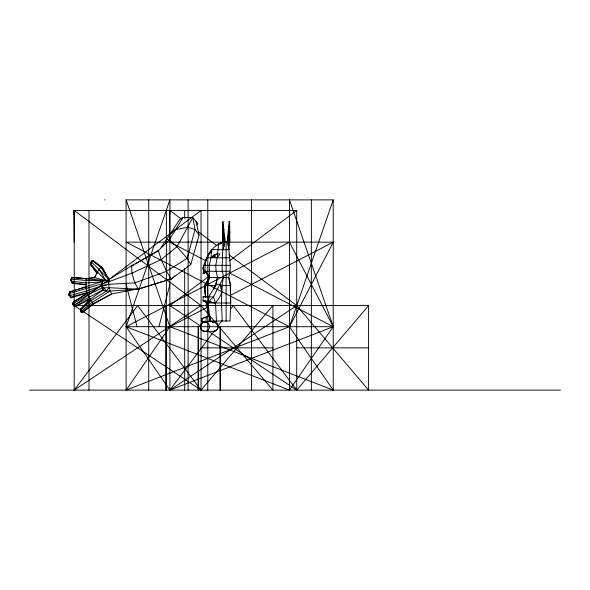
<?xml version="1.0" encoding="UTF-8"?>
<svg xmlns="http://www.w3.org/2000/svg" width="590" height="590" viewBox="0 0 590 590"><rect width="100%" height="100%" fill="white"/><g stroke="black" fill="none" stroke-linecap="round" stroke-linejoin="round"><path stroke-width="0.89" d="M86.066 284.941L72.334 283.318L71.501 281.187L71.906 277.418L86.671 278.679L94.437 277.617L105.883 280.626L108.575 281.821L131.976 273.17L161.24 259.556L176.948 246.768L192.812 217.607L197.783 223.33L197.377 225.1M218.713 243.913C209.266 249.614 203.86 260.301 205.209 271.282L209.303 277.433L228.765 277.433L230.498 284.579L230.439 292.22L230.292 285.59L228.765 277.433L230.026 271.282L230.351 265.323L228.913 249.718L229.842 241.022L229.635 222.275L229.141 221.471L227.261 241.458L228.95 249.718M216.464 321.019L215.49 302.98C218.536 298.931 222.305 294.425 221.803 289.026C221.597 283.001 224.79 277.189 222.194 271.282C222.142 258.029 223.426 244.931 222.496 231.664L222.681 233.434M223.964 246.288L222.459 231.664L222.592 222.275M207.746 308.201L207.68 309.942L206.087 301.461M213.617 289.572L216.065 284.579L220.129 284.579L221.892 285.59L221.516 302.98L222.201 321.019M87.372 293.09L70.852 297.795L69.591 293.488L69.694 291.903L108.84 279.454L131.6 265.736L158.363 250.676L169.286 239.953L182.981 217.459L192.812 217.607L195.039 229.458L199.073 235.027L190.762 264.541L171.159 279.063L138.34 289.166L106.23 291.305L102.992 289.919L101.296 286.062L102.476 281.747L86.125 282.949L71.501 281.187L70.571 279.697L71.906 277.418L105.883 280.626L98.95 269.328L91.28 261.827L92.335 260.603L93.161 260.677L102.313 267.558L109.32 280.324M203.867 269.151L203.72 273.701L203.756 271.282L202.982 268.435L203.675 265.323L206.552 257.793L211.781 249.6L228.913 249.718M223.426 277.433L213.477 296.954L215.49 302.98L208.447 301.726L208.831 296.748L216.065 284.579L217.533 277.433L216.073 271.282L215.733 265.323L217.164 257.793L218.684 243.913L222.622 242.379M227.534 242.8L229.672 222.275L229.104 221.471M228.227 246.288L229.724 231.664L228.219 229.363M229.215 236.988L229.761 231.664M71.501 281.187L71.633 279.933M162.943 281.26L140.604 288.355L111.672 293.931C108.855 289.771 108.39 284.351 108.84 279.454L100.964 267.536L92.335 260.603L91.288 261.783L90.749 264.947L97.195 273.531M201.433 321.565L201.787 318.748L202.031 321.565L201.47 321.565L216.796 321.565M209.037 321.565L209.634 316.299L210.121 316.299L210.719 321.565M205.822 321.565L206.448 316.764L209.634 316.299L209.634 321.565M102.476 281.747L102.992 289.919L90.381 299.285L80.683 309.035L80.476 311.387L82.172 312.058L92.991 303.636L111.672 293.931L93.368 304.189L82.607 312.693L80.911 312.022L81.132 310.473M205.962 301.151L206.131 302.98L230.675 302.98L230.461 284.579M102.601 267.971L93.161 260.677L91.288 261.783L90.749 264.947L96.937 273.155M206.117 260.301L206.552 257.793M223.271 249.718L224.923 241.458L223.079 221.471L222.555 222.275L224.657 242.8M208.993 279.063L209.339 277.433L207.112 273.701M203.019 268.435L203.712 265.323M213.845 256.038L214.118 256.613L214.546 256.119L214.141 255.684L211.006 257.793L209.325 265.323L209.303 277.433L207.562 285.59L207.813 297.493M158.946 326.705L169.891 284.432M217.533 277.433L215.269 285.59L204.605 285.59L205.482 297.257L204.642 285.59M86.671 278.679L86.133 278.753C85.97 285.715 85.373 293.473 90.395 299.078L74.871 306.844L73.116 304.978L73.551 303.437M73.116 304.978L72.681 304.344L73.197 302.198L87.025 293.385L101.296 286.062L108.766 284.299L134.771 282.876L166.542 271.312L187.192 258.317L195.039 229.458L187.48 227.32L175.23 229.672L169.632 234.835L161.077 247.623M201.043 210.446L74.207 305.568L368.588 305.568L368.588 390.123L296.718 305.568L169.891 390.123L126.12 326.705L169.891 199.877L169.891 390.123L333.232 326.705L289.461 199.877L289.461 390.123L126.12 326.705L289.461 242.151L333.232 326.705L289.461 390.123M289.461 326.705L333.232 199.877L126.12 199.877L126.12 390.123L289.461 326.705L333.232 242.151L126.12 242.151L289.461 326.705L333.232 390.123L333.232 199.877M73.44 302.183L72.681 304.344L74.871 306.844L74.502 305.45M91.716 262.417L91.288 261.783L90.624 263.627L97.527 271.983L105.883 280.626L85.904 280.508L71.501 279.004L70.571 279.697L71.906 282.684L86.656 284.572M86.745 286.755L69.694 291.903L68.632 294.624L69.067 295.258M205.143 272.086L204.354 273.701L203.085 273.701L204.221 271.282M203.122 273.701L203.882 272.086M109.29 280.28L102.313 267.558L100.964 267.536L98.95 269.328L94.437 277.617L86.133 278.753L72.482 277.352L70.571 279.697L72.334 283.318L74.17 283.163M92.335 260.603L91.28 261.827M204.605 285.59L209.339 277.433L205.704 271.968M207.112 257.793L208.064 256.303M209.487 254.069L210.91 251.834M204.87 285.59L207.267 281.88L204.819 285.59L205.04 287.419M204.907 285.59L207.297 281.88M222.459 231.664L223.964 229.363M222.386 241.022L224.849 237.246L224.923 241.458L227.298 241.458M208.189 280.398L204.782 285.59L205.025 288.333M169.632 234.835L179.788 219.399L182.981 217.459L185.452 217.998M126.12 390.123L169.891 326.705L207.459 307.257M74.207 210.416L74.207 390.123L137.625 305.568L201.043 390.123L272.912 305.568L272.912 390.123L201.043 305.568L74.207 210.446M169.891 390.123L214.554 330.57M217.865 326.159L221.722 321.012M230.543 309.249L233.301 305.568L296.718 390.123L368.588 305.568M217.164 257.793L219.959 254.098L217.452 253.693L213.912 255.02L211.006 257.793L211.744 249.6L212.37 249.614M140.604 288.355L138.34 289.166L109.216 287.728L102.144 287.986L87.755 294.838L73.411 303.43L72.681 304.344L73.979 305.178L74.539 306.365L90.012 298.525L90.462 299.322L80.808 309.072L80.476 311.387L80.911 312.022M95.949 275.729L94.437 277.617L94.761 278.096M109.991 291.062L92.165 302.338L81.649 311.151L80.476 311.387L81.037 309.898L91.067 300.502L106.23 291.305L109.216 287.728M108.575 281.821L69.591 293.488L68.632 294.624L70.852 297.795M158.363 250.676L161.24 259.556L166.542 271.312L171.159 279.063L175.009 275.832M208.971 276.26L169.891 305.568L201.212 326.454M229.613 260.773L296.718 210.446L73.986 210.446L74.207 242.151M132.381 265.979L133.864 264.925L131.6 265.736L131.976 273.17L134.771 282.876L138.34 289.166M74.207 390.123L201.043 305.568M216.021 254.607L217.452 253.693M86.996 293.466L73.197 302.198L73.979 305.178L102.992 289.919M135.427 264.01L158.821 250.337M230.329 295.42L333.232 242.151M91.752 304.927L93.368 304.189L89.134 297.124M201.994 321.565L201.751 318.748L206.485 316.764M210.121 321.565L210.121 316.299L206.935 316.764L201.751 318.748M219.473 243.913L221.995 242.992M70.579 292.47L70.144 291.836L68.632 294.624L69.893 295.664L86.472 290.995L101.296 286.062L108.766 284.299M164.662 280.715L172.391 278.259M70.417 297.161L87.047 292.611L86.472 290.995M87.77 299.646L90.395 299.078M212.334 249.614L212.953 249.6M207.097 321.565L208.654 321.565M208.971 296.755L203.063 296.785L203.063 300.944L215.49 302.98L213.934 302.205M203.063 296.785L213.477 296.954L208.447 301.726L203.063 300.944L204.833 300.944M104.6 199.877L105.035 199.877M218.684 243.913L220.306 243.913M206.515 257.793L229.724 257.793M203.675 265.323L230.321 265.323M229.989 271.282L203.72 271.282L207.097 273.701L209.148 276.186M221.892 285.59L230.292 285.59M206.448 316.764L206.972 316.764M210.121 321.019L230.026 321.019L230.712 302.98L230.402 288.901M126.12 326.705L333.232 326.705L229.51 273.015M201.043 347.849L272.912 347.849M296.718 347.849L368.588 347.849M29.5 390.123L560.5 390.123M80.837 278.65L82.6 278.79M203.1 300.944L205.792 301.335M205.689 301.114L215.49 302.98M166.491 239.356L169.286 239.953L176.948 246.768L187.192 258.317L190.762 264.541M333.232 390.123L169.891 326.705L126.12 199.877M205.822 260.758L169.891 242.151L169.662 210.446L169.891 214.613M208.093 331.034L296.718 390.123L296.718 210.416M74.207 305.568L201.043 390.123L201.043 210.416M169.891 210.446L181.683 219.296M198.646 232.018L217.083 245.838M228.876 254.688L296.718 305.568M98.95 269.328L108.84 279.454M206.64 273.096L205.209 271.282L206.596 273.096M81.243 309.698L80.683 309.035L82.607 312.693M227.334 237.246L229.805 241.022M104.047 287.883L106.23 291.305M126.12 284.432L137.064 326.705M195.939 221.324L199.073 235.027M209.236 316.756L205.999 301.151M220.129 284.579L221.752 292.22M209.568 316.506L207.887 301.151M205.202 291.084L205.615 296.571M205.268 291.084L205.637 295.656M73.986 210.446L74.207 214.613M69.694 291.903L69.76 293.156M69.827 294.41L69.893 295.664M311.35 199.877L311.35 390.123M251.561 199.877L251.561 390.123M226.095 241.458L226.11 321.019M220.439 326.705L220.439 390.123M219.967 326.705L219.967 390.123M207.791 199.877L207.791 390.123M198.55 326.705L198.55 390.123M198.078 326.705L198.078 390.123M188.114 199.877L188.114 390.123M184.685 210.446L184.685 217.821M184.685 268.494L184.685 390.123M166.373 210.416L166.373 390.123M165.738 305.568L165.738 390.123M148.724 199.877L148.724 390.123M89.009 210.446L89.009 390.123M212.503 322.214A4.654 4.491 90 0 1 218.123 326.1A4.654 4.491 90 0 1 213.669 331.359L204.848 331.359A4.654 4.491 -90 0 1 200.394 326.1A4.654 4.491 -90 0 1 206.013 322.214M212.363 322.214A4.654 4.491 90 0 1 217.865 325.503M217.865 327.915A4.654 4.491 90 0 1 213.528 331.359M201.094 324.382A4.654 4.491 90 0 0 204.988 331.359A4.654 4.491 90 0 0 208.882 324.382A4.654 4.491 90 0 0 201.094 324.382M214.834 257.166A1.409 1.018 -70.2 0 0 214.723 254.873A1.409 1.018 -70.2 0 0 213.174 256.562A1.409 1.018 -70.2 0 0 214.834 257.166"/></g></svg>
